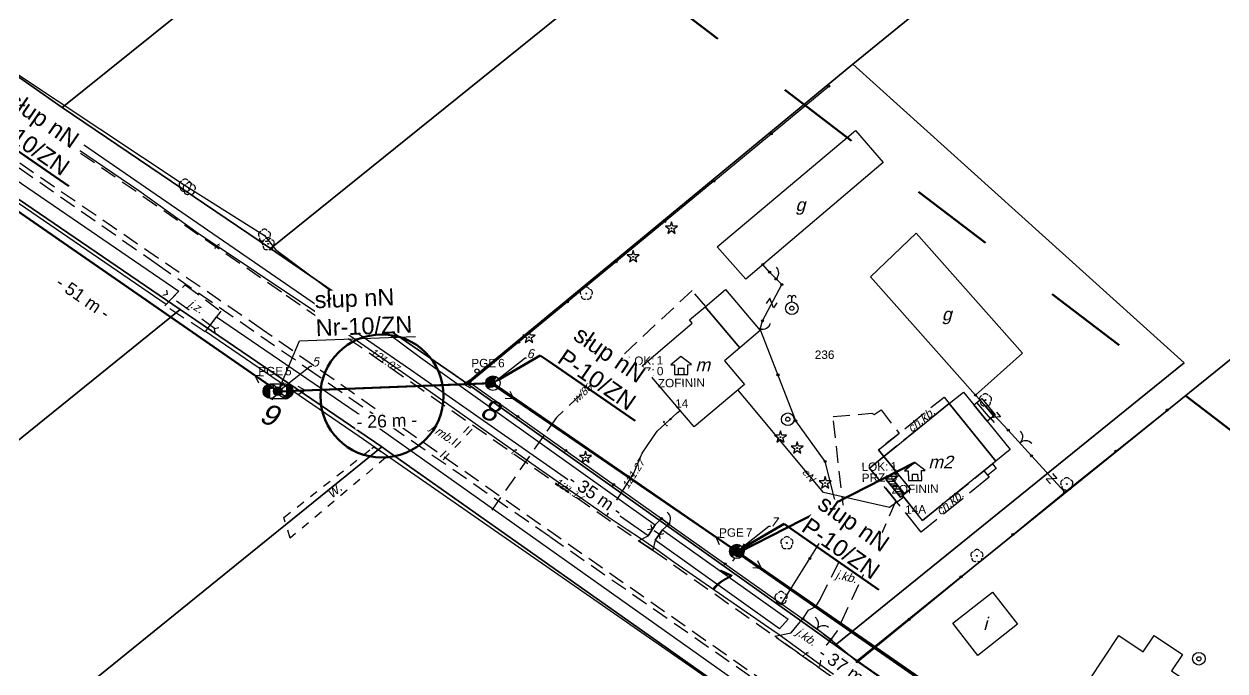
# Model space of a CAD drawing. Header units: metres. Extents: x 7542702 to 7555152, y 5804026 to 5815503.
# Drawn here: x 7544414.1 to 7544556.9, y 5808926.8 to 5809003.7 of the extents above; entities that cross this region are included whole.
import ezdxf
from ezdxf import colors
from ezdxf.entities.mleader import LeaderData, LeaderLine
from ezdxf.enums import TextEntityAlignment as Align
from ezdxf.math import Vec2, Vec3

# ---------------------------------------------------------------- set-up
doc = ezdxf.new("R2010")
doc.units = ezdxf.units.M
for name, pattern in [('4001', [0]), ('4002', [2, 1, -1]), ('4003', [3, 2, -1]), ('4004', [4, 3, -1])]:
    doc.linetypes.add(name, pattern=pattern)
doc.layers.add('!tele', color=30, linetype='Continuous', lineweight=50, plot=False)
for name, color, linetype, lineweight in [('!trafo', 6, '4002', 50), ('_KABEL_ABONENCKI_NAPOWIETRZNY', 104, 'Continuous', 50), ('_numery slupow etap 4 cz. 2', 7, 'Continuous', 40), ('_PA_OPCJONALNE', 1, 'Continuous', 30), ('_PA_PODSTAWOWE', 3, 'Continuous', 30), ('_PRZEWIESZENIA', 6, 'Continuous', 50), ('_SIEC_NAPOWIETRZNA', 5, 'Continuous', 50), ('_SLUP_DZIERZAWIONY_ENERGETYCZNY', 1, 'Continuous', 30)]:
    doc.layers.add(name, color=color, linetype=linetype, lineweight=lineweight)
for name, color, linetype in [('_MM opisy', 7, 'Continuous'), ('_MM slupy', 5, 'Continuous'), ('Budynki', 7, 'Continuous'), ('Drogi', 135, 'Continuous'), ('Dzialki', 165, 'Continuous'), ('Elementy_budynkow', 7, 'Continuous'), ('Linie_napowietrzne', 184, 'Continuous'), ('makro-numeracja-punktow', 7, 'Continuous'), ('Ogrodzenia', 184, 'Continuous'), ('Projekty', 252, 'Continuous'), ('Roslinnosc', 104, 'Continuous'), ('Uz_Energia', 1, 'Continuous'), ('Uz_Specjalne', 7, 'Continuous'), ('Uz_Telekomunikacja', 252, 'Continuous'), ('Wody', 184, 'Continuous')]:
    doc.layers.add(name, color=color, linetype=linetype)
doc.layers.add('DIM', color=7, linetype='Continuous', plot=False)
doc.styles.add('DYN_DIM', font='arial.ttf')
doc.styles.add('GeodText', font='romans.shx', dxfattribs={"oblique": 14.323945})
doc.styles.get("Standard").update_dxf_attribs({"font": 'arial.ttf'})
doc.dimstyles.new('opis linie', dxfattribs={"dimtxt": 1.5, "dimasz": 0.18, "dimexe": 0.18, "dimexo": 0.0625, "dimgap": 2.5, "dimtad": 4, "dimdec": 0, "dimzin": 0, "dimdsep": 46, "dimtxsty": 'Standard', "dimcen": 0.09, "dimse1": 1, "dimse2": 1, "dimsd1": 1, "dimsd2": 1, "dimclrt": 256, "dimadec": 0, "dimazin": 0, "dimtfac": 1, "dimtdec": 0, "dimtofl": 0, "dimtmove": 0, "dimatfit": 3, "dimfxl": 1, "dimtfill": 1, "dimtolj": 1, "dimtzin": 0, "dimarcsym": 0})
doc.dimstyles.get("Standard").update_dxf_attribs({"dimtxt": 0.18, "dimasz": 0.18, "dimexe": 0.18, "dimexo": 0.0625, "dimgap": 0.09, "dimtad": 0, "dimtih": 1, "dimtoh": 1, "dimdec": 4, "dimzin": 0, "dimdsep": 46, "dimtxsty": 'Standard', "dimcen": 0.09, "dimadec": 0, "dimazin": 0, "dimtfac": 1, "dimtdec": 4, "dimtofl": 0, "dimtmove": 0, "dimatfit": 3, "dimfxl": 1, "dimtolj": 1, "dimtzin": 0, "dimarcsym": 0})

# ---------------------------------------------------------------- blocks, each defined once
blk = doc.blocks.new('1422')
at = {"layer": 'Roslinnosc', "color": 104, "linetype": 'Continuous'}
blk.add_circle((0, 0), 0.1, dxfattribs=at)
for centre, start, end in [((-0.71, 0.23), 102.5, 221.75), ((0, 0.75), 30.19, 149.77), ((0.71, 0.23), 318.3, 77.49), ((-0.44, -0.61), 174.33, 293.45), ((0.44, -0.61), 246.24, 5.74)]:
    blk.add_arc(centre, 0.75, start, end, dxfattribs=at)
blk = doc.blocks.new('1651')
at = {"layer": 'Wody', "color": 184, "linetype": 'Continuous'}
for radius in [1.5, 0.5]:
    blk.add_circle((0, 0), radius, dxfattribs=at)
blk = doc.blocks.new('1281')
at = {"layer": 'Ogrodzenia', "color": 184, "linetype": 'Continuous'}
for radius in [0.24, 0.16, 0.08]:
    blk.add_circle((0, 0), radius, dxfattribs=at)
blk = doc.blocks.new('2283')
at = {"layer": 'Ogrodzenia', "color": 184, "linetype": 'Continuous'}
blk.add_line((0, 0), (0, 1), dxfattribs=at)
blk = doc.blocks.new('1283')
at = {"layer": 'Ogrodzenia', "color": 184, "linetype": 'Continuous'}
for centre, start, end in [((0, 2), 270, 0), ((0, -2), 0, 90)]:
    blk.add_arc(centre, 2, start, end, dxfattribs=at)
blk = doc.blocks.new('2284')
at = {"layer": 'Ogrodzenia', "color": 184, "linetype": 'Continuous'}
blk.add_line((0, 0), (0, 1), dxfattribs=at)
blk = doc.blocks.new('1284')
at = {"layer": 'Ogrodzenia', "color": 184, "linetype": 'Continuous'}
blk.add_arc((0, 2), 2, 270, 0, dxfattribs=at)
blk = doc.blocks.new('1412')
at = {"layer": 'Roslinnosc', "color": 104, "linetype": 'Continuous'}
for p, q in [((-0.33, 0.47), (-1.43, 0.47)), ((-1.43, 0.47), (-0.55, -0.17)), ((0, 1.5), (-0.33, 0.47)), ((0.33, 0.47), (0, 1.5)), ((1.43, 0.47), (0.33, 0.47)), ((0.55, -0.17), (1.43, 0.47)), ((-0.55, -0.17), (-0.88, -1.21)), ((-0.88, -1.21), (0, -0.57)), ((0, -0.57), (0.88, -1.21)), ((0.88, -1.21), (0.55, -0.17))]:
    blk.add_line(p, q, dxfattribs=at)
blk.add_circle((0, 0), 0.1, dxfattribs=at)
blk = doc.blocks.new('1652')
at = {"layer": 'Wody', "color": 184, "linetype": 'Continuous'}
blk.add_line((0, 1.5), (0, 2.5), dxfattribs=at)
for radius in [1.5, 0.5]:
    blk.add_circle((0, 0), radius, dxfattribs=at)
for centre in [(-0.5, 2.5), (0.5, 2.5)]:
    blk.add_arc(centre, 0.5, 0, 180, dxfattribs=at)
blk = doc.blocks.new('1291')
at = {"layer": 'Ogrodzenia', "color": 7, "linetype": 'Continuous'}
for p, q in [((-0.75, 1), (0.75, 1)), ((0.75, 1), (-0.75, -1)), ((-0.75, -1), (0.75, -1))]:
    blk.add_line(p, q, dxfattribs=at)
blk = doc.blocks.new('2554')
at = {"layer": 'Drogi', "color": 8, "linetype": '4002'}
blk.add_line((0, 0), (0, 1), dxfattribs=at)
blk = doc.blocks.new('1554')
at = {"layer": 'Drogi', "color": 8, "linetype": 'Continuous'}
for p, q in [((-0.75, -0.75), (0, 0)), ((0, 0), (0.75, -0.75))]:
    blk.add_line(p, q, dxfattribs=at)
blk = doc.blocks.new('1363')
at = {"layer": 'Linie_napowietrzne', "color": 184, "linetype": 'Continuous'}
for p, q in [((-1.5, 0), (-2.5, 0)), ((0, 1.5), (0, 2.5)), ((1.5, 0), (2.5, 0)), ((0, -1.5), (0, -2.5))]:
    blk.add_line(p, q, dxfattribs=at)
blk.add_circle((0, 0), 0.5, dxfattribs=at)
blk = doc.blocks.new('2361')
at = {"layer": 'Linie_napowietrzne', "color": 184, "linetype": 'Continuous'}
for p, q in [((0, 0.66), (0, 1)), ((0, 0.33), (0, 0.6)), ((0, 0), (0, 0.3))]:
    blk.add_line(p, q, dxfattribs=at)
blk = doc.blocks.new('1361')
at = {"layer": 'Linie_napowietrzne', "color": 184, "linetype": 'Continuous'}
blk.add_circle((0, 0), 0.5, dxfattribs=at)
blk = doc.blocks.new('1366')
at = {"layer": 'Linie_napowietrzne', "color": 184, "linetype": 'Continuous'}
for p, q in [((0, 1), (0, 11)), ((-1, 4.8), (0, 6.5)), ((1, 4.8), (0, 6.5))]:
    blk.add_line(p, q, dxfattribs=at)
blk = doc.blocks.new('1756')
at = {"layer": 'Uz_Telekomunikacja', "color": 220, "linetype": 'Continuous'}
for radius in [0.16, 0.08]:
    blk.add_circle((0, 0), radius, dxfattribs=at)
blk = doc.blocks.new('ADRES')
for points in [[(0.79, -2.15), (0.79, -2.15), (0.79, -0.99), (1.24, -0.99), (0, 0), (-1.24, -0.99), (-0.79, -0.99), (-0.79, -2.15), (0.79, -2.15), (0.79, -2.15)], [(-0.31, -2.15), (-0.31, -1.4), (0.31, -1.4), (0.31, -2.15)]]:
    blk.add_lwpolyline(points)
at = {"color": 212, "insert": (-3.15, -0.43), "char_height": 1, "width": 1e-16, "attachment_point": 6}
blk.add_mtext('LOK:  ', dxfattribs=at)
at = {"color": 4, "insert": (-3.15, -1.72), "char_height": 1, "width": 1e-16, "attachment_point": 6}
blk.add_mtext('PRZ: ', dxfattribs=at)
at = {"color": 7}
for tag, flags, p in [('ID_OBSZARU', 13, (29.07, 23.06)), ('WOJEWODZTWO', 13, (23.29, 19.95)), ('POWIAT', 13, (29.07, 18.51)), ('GMINA', 13, (29.07, 16.8)), ('TERC', 13, (29.07, 15.22)), ('SIMC', 13, (29.07, 13.42)), ('ULIC', 13, (29.07, 11.76)), ('SZEROKOSC_GEOGRAFICZNA', 13, (18.71, 10.18)), ('DLUGOSC_GEOGRAFICZNA', 13, (29.07, 8.25)), ('KATEGORIA_STAWKI_JEDNOSTKOWEJ_100', 13, (29.07, 4.77)), ('KWOTA_STAWKI_JEDNOSTKOWEJ_100', 13, (29.07, 2.89)), ('DOFINANSOWANIE_95', 13, (29.07, 0.87)), ('MIEJSCOWOSC', 12, (0, -3.65)), ('ULICA', 12, (0, -4.88)), ('NR_PORZADKOWY', 12, (0, -6.09))]:
    blk.add_attdef(tag, text='', height=1, dxfattribs=dict(at, flags=flags)).set_placement(p, align=Align.CENTER)
at = {"color": 1}
for tag, flags, p in [('ID_PA', 5, (29.07, 21.57)), ('RODZAJ_OBIEKTU', 5, (29.07, 6.63)), ('ZAPAS', 13, (29.07, -2.62))]:
    blk.add_attdef(tag, text='', height=1, dxfattribs=dict(at, flags=flags)).set_placement(p, align=Align.CENTER)
at = {"color": 212, "flags": 12}
blk.add_attdef('LICZBA_LOKALI', text='', height=1, dxfattribs=at).set_placement((-2.88, -0.43), align=Align.MIDDLE_LEFT)
at = {"color": 150, "flags": 12}
for tag, p in [('MUFA', (1.78, -0.93)), ('NUMER_WLOKNA', (1.86, -2.2))]:
    blk.add_attdef(tag, p, '', height=1, dxfattribs=at)
at = {"color": 7, "style": 'DYN_DIM', "flags": 13}
blk.add_attdef('ODC_FUNKCJONALNY', text='', height=1, dxfattribs=at).set_placement((29.07, -1.01), align=Align.CENTER)
at = {"color": 4, "flags": 12}
blk.add_attdef('LICZBA_SED_W_DANYM_PA', text='', height=1, dxfattribs=at).set_placement((-2.88, -1.72), align=Align.MIDDLE_LEFT)
blk = doc.blocks.new('SLUP_DZIERZAWIONY')
h = blk.add_hatch(color=256)
h.dxf.hatch_style = 1
h.paths.add_polyline_path([(0.53, 0, 1), (-0.53, 0, 1)])
at = {"lineweight": 30}
blk.add_circle((0, 0), 0.527, dxfattribs=at)
at = {"color": 7, "style": 'DYN_DIM', "flags": 13}
blk.add_attdef('ODC_FUNKCJONALNY', text='', height=1, dxfattribs=at).set_placement((0.36, 3.33), align=Align.CENTER)
at = {"color": 7, "flags": 12}
blk.add_attdef('WLASCICIEL', text='', height=1, dxfattribs=at).set_placement((0.63, 1.89), align=Align.RIGHT)
blk.add_attdef('SLUP_NUMER', (0.87, 1.89), '', height=1, dxfattribs=at)
blk.add_attdef('TYP', text='', height=1, dxfattribs=at).set_placement((0, -2.82), align=Align.CENTER)
blk = doc.blocks.new('ZN')
at = {"layer": '_MM slupy', "transparency": 33554687}
h = blk.add_hatch(color=256, dxfattribs=at)
h.dxf.hatch_style = 1
h.paths.add_polyline_path([(0, -0.86), (0, 0.86, 1)])
at = {"layer": '_MM slupy'}
blk.add_circle((0, 0), 0.857, dxfattribs=at)
blk = doc.blocks.new('R')
at = {"layer": '_MM slupy', "transparency": 33554687}
h = blk.add_hatch(color=256, dxfattribs=at)
h.dxf.hatch_style = 1
h.paths.add_polyline_path([(-0.93, -0.86), (-0.93, 0.86, 1)])
h = blk.add_hatch(color=256, dxfattribs=at)
h.dxf.hatch_style = 1
h.paths.add_polyline_path([(0.93, 0.86), (0.93, -0.86, 1)])
at = {"layer": '_MM slupy'}
for points in [[(-0.93, 0.86), (0.93, 0.86)], [(-0.93, -0.86), (0.93, -0.86)]]:
    blk.add_lwpolyline(points, dxfattribs=at)
for centre in [(-0.93, 0), (0.93, 0)]:
    blk.add_circle(centre, 0.857, dxfattribs=at)
blk = doc.blocks.new('*D273')
at = {"layer": 'Defpoints', "color": 0}
for p in [(7544402.52, 5808988.92), (7544443.89, 5808959.39), (7544444.31, 5808960.01)]:
    blk.add_point(p, dxfattribs=at)
at = {"layer": 'DIM', "insert": (7544421.13, 5808971.16), "char_height": 1.5, "attachment_point": 5, "rotation": 325.3252, "bg_fill": 3, "box_fill_scale": 1.1, "bg_fill_color": 9, "bg_fill_true_color": 13158600, "bg_fill_transparency": 0}
blk.add_mtext('\\A1;- 51 m -', dxfattribs=at)
blk = doc.blocks.new('*D274')
at = {"layer": 'Defpoints', "color": 0}
for p in [(7544469.84, 5808960.99), (7544444.31, 5808960.01), (7544469.87, 5808960.24)]:
    blk.add_point(p, dxfattribs=at)
at = {"layer": 'DIM', "insert": (7544457.23, 5808956.49), "char_height": 1.5, "attachment_point": 5, "rotation": 2.2004, "bg_fill": 3, "box_fill_scale": 1.1, "bg_fill_color": 9, "bg_fill_true_color": 13158600, "bg_fill_transparency": 0}
blk.add_mtext('\\A1;- 26 m -', dxfattribs=at)
blk = doc.blocks.new('*D275')
at = {"layer": 'Defpoints', "color": 0}
for p in [(7544469.84, 5808960.99), (7544498.41, 5808940.36), (7544498.83, 5808940.98)]:
    blk.add_point(p, dxfattribs=at)
at = {"layer": 'DIM', "insert": (7544482.06, 5808947.68), "char_height": 1.5, "attachment_point": 5, "rotation": 325.3924, "bg_fill": 3, "box_fill_scale": 1.1, "bg_fill_color": 9, "bg_fill_true_color": 13158600, "bg_fill_transparency": 0}
blk.add_mtext('\\A1;- 35 m -', dxfattribs=at)
blk = doc.blocks.new('*D276')
at = {"layer": 'Defpoints', "color": 0}
for p in [(7544498.83, 5808940.98), (7544528.84, 5808919.2), (7544529.27, 5808919.81)]:
    blk.add_point(p, dxfattribs=at)
at = {"layer": 'DIM', "insert": (7544511.76, 5808927.1), "char_height": 1.5, "attachment_point": 5, "rotation": 325.1771, "bg_fill": 3, "box_fill_scale": 1.1, "bg_fill_color": 9, "bg_fill_true_color": 13158600, "bg_fill_transparency": 0}
blk.add_mtext('\\A1;- 37 m -', dxfattribs=at)
blk = doc.blocks.new('q')
at = {"layer": '_MM slupy'}
blk.add_blockref('ZN', (0, 0), dxfattribs=at)
at = {"layer": '_MM opisy'}
ml = blk.add_multileader_mtext('Standard', dxfattribs=at)
ml.set_content('\\pxql;słup nN\\PP-10/ZN', color=256)
ml.set_leader_properties()
ml.build(insert=Vec2(0, 0))
ml.multileader.update_dxf_attribs({"has_text_frame": 1, "text_left_attachment_type": 5, "text_right_attachment_type": 5, "dogleg_length": 1, "arrow_head_size": 1})
ctx = ml.context
ctx.base_point, ctx.char_height, ctx.arrow_head_size, ctx.landing_gap_size, ctx.plane_origin = Vec3(3.75, 5.9), 2, 1, 1, Vec3(1.72, -1.42)
ctx.left_attachment, ctx.right_attachment = 5, 5
notes = []
notes.append((ctx, [(0, (1, 1, 0), (2.75, 5.9), (1, 0), 1, [(0, [(0, 0), (2.75, 5.9)], 0, [])])]))
ctx.mtext.insert, ctx.mtext.flow_direction = Vec3(4.75, 11.7), 5
ctx.mtext.has_bg_fill, ctx.mtext.bg_color, ctx.mtext.bg_scale_factor, ctx.mtext.bg_transparency, ctx.mtext.use_window_bg_color = 1, -1023410175, 1, 0, 1
for ctx, leaders in notes:
    for number, flags, end, landing, length, lines in leaders:
        leader = LeaderData()
        leader.index, (leader.has_last_leader_line, leader.has_dogleg_vector, leader.attachment_direction) = number, flags
        leader.last_leader_point, leader.dogleg_vector, leader.dogleg_length = Vec3(end), Vec3(landing), length
        for number, points, colour, breaks in lines:
            line = LeaderLine()
            line.index, line.vertices, line.color, line.breaks = number, Vec3.list(points), colors.encode_raw_color(colour), breaks
            leader.lines.append(line)
        ctx.leaders.append(leader)

msp = doc.modelspace()

# ---------------------------------------------------------------- linework, layer by layer
at = {"layer": '!tele'}
msp.add_lwpolyline([(7544290.26, 5809066.23), (7544324.19, 5809046.9), (7544360.07, 5809018.25), (7544402.52, 5808988.92), (7544444.31, 5808960.01), (7544469.84, 5808960.99), (7544498.83, 5808940.98), (7544529.27, 5808919.81), (7544562.17, 5808897.23), (7544593.79, 5808875.27), (7544626.92, 5808852.18), (7544664.36, 5808826.58), (7544700.65, 5808801.96), (7544742.64, 5808774.19), (7544778.25, 5808750.65), (7544807.78, 5808723.68), (7544835.19, 5808698.42), (7544866.19, 5808670.23), (7544897.42, 5808639.87), (7544931.15, 5808608.46), (7544963.76, 5808579.39), (7544988.36, 5808557.86)], dxfattribs=at)
at = {"layer": '!trafo', "ltscale": 10}
msp.add_lwpolyline([(7544322.76, 5809134.51), (7544224.4, 5809031.13), (7545058.88, 5808420.59), (7545132.63, 5808516.69)], close=True, dxfattribs=at)
at = {"layer": '_KABEL_ABONENCKI_NAPOWIETRZNY'}
msp.add_lwpolyline([(7544519.98, 5808951.56), (7544499.04, 5808940.84), (7544499.31, 5808940.55), (7544529.05, 5808919.84), (7544529.48, 5808919.79)], dxfattribs=at)
at = {"layer": '_SIEC_NAPOWIETRZNA', "elevation": 122.55}
msp.add_lwpolyline([(7544701.06, 5808801.68), (7544664.38, 5808826.54), (7544626.92, 5808852.18), (7544593.79, 5808875.27), (7544561.96, 5808897.37), (7544529.48, 5808919.79), (7544499.04, 5808940.84), (7544469.59, 5808960.98), (7544444.31, 5808960.01), (7544402.52, 5808988.92)], dxfattribs=at)
at = {"layer": 'Budynki', "color": 7, "linetype": '4001'}
for points in [[(7544512.94, 5808991.04, 0), (7544516.21, 5808987.2, 0), (7544499.89, 5808973.36, 0), (7544496.5, 5808977.2, 0), (7544512.94, 5808991.04, 0)], [(7544532.79, 5808964.55, 0), (7544527.19, 5808959.57, 0), (7544514.72, 5808973.62, 0), (7544520.13, 5808978.81, 0), (7544532.79, 5808964.55, 0)], [(7544487.58, 5808963.06, 0), (7544493.52, 5808968.11, 0), (7544493.19, 5808968.5, 0), (7544495.05, 5808970.06, 0), (7544499.18, 5808965.18, 0), (7544497.35, 5808963.64, 0), (7544499.75, 5808960.84, 0), (7544493.77, 5808955.79, 0), (7544487.58, 5808963.06, 0)], [(7544524.08, 5808958.55, 0), (7544529.61, 5808951.7, 0), (7544520.91, 5808944.67, 0), (7544518.52, 5808947.63, 0), (7544519.46, 5808948.38, 0), (7544516.31, 5808952.27, 0), (7544524.08, 5808958.55, 0)], [(7544532.21, 5808932.34, 0), (7544527.47, 5808928.62, 0), (7544524.49, 5808932.44, 0), (7544529.24, 5808936.14, 0), (7544532.21, 5808932.34, 0)], [(7544538.87, 5808922.92, 0), (7544544.23, 5808930.97, 0), (7544547.14, 5808929.04, 0), (7544548.43, 5808930.98, 0), (7544551.81, 5808928.73, 0), (7544550.5, 5808926.78, 0), (7544553.63, 5808924.7, 0), (7544548.22, 5808916.75, 0), (7544538.87, 5808922.92, 0)]]:
    msp.add_polyline3d(points, dxfattribs=at)
at = {"layer": 'Drogi', "color": 8, "linetype": '4003'}
for p, q in [((7544408.49, 5808996.86), (7544445.27, 5808971.46, 122.11)), ((7544442.46, 5808967.34, 122.1), (7544405.55, 5808992.64)), ((7544430.86, 5808970.19, 121.77), (7544433.27, 5808972.69, 122.17)), ((7544433.27, 5808972.69, 122.17), (7544437.49, 5808969.53, 122.07)), ((7544445.27, 5808971.46, 122.11), (7544487.16, 5808942.25, 122.3)), ((7544435.63, 5808967.09, 121.87), (7544430.86, 5808970.19, 121.77)), ((7544437.49, 5808969.53, 122.07), (7544435.63, 5808967.09, 121.87)), ((7544519.71, 5808913.13, 122.34), (7544442.46, 5808967.34, 122.1)), ((7544515.14, 5808957.26, 122.18), (7544515.97, 5808957.81, 122.22)), ((7544515.97, 5808957.81, 122.22), (7544518.11, 5808955.01, 122.24)), ((7544510.27, 5808957.02, 122.17), (7544514.86, 5808957.41, 122.19)), ((7544511.91, 5808942.58, 122.19), (7544510.27, 5808957.02, 122.17)), ((7544514.86, 5808957.41, 122.19), (7544515.14, 5808957.26, 122.18)), ((7544518.11, 5808955.01, 122.24), (7544515.68, 5808953.05, 122.26)), ((7544516.31, 5808952.27), (7544514.6, 5808950.89, 122.25)), ((7544515.68, 5808953.05, 122.26), (7544516.31, 5808952.27)), ((7544514.6, 5808950.89, 122.25), (7544517.74, 5808947, 122.3)), ((7544517.74, 5808947, 122.3), (7544514.57, 5808939.75, 122.21)), ((7544487.16, 5808942.25, 122.3), (7544488.86, 5808941.12, 122.28)), ((7544511.86, 5808941.52, 122.19), (7544511.91, 5808942.58, 122.19)), ((7544488.86, 5808941.12, 122.28), (7544522.19, 5808917.57, 122.35)), ((7544508.73, 5808935.25, 122.24), (7544511.86, 5808941.52, 122.19)), ((7544514.57, 5808939.75, 122.21), (7544510.74, 5808931.53, 122.22)), ((7544508.22, 5808934.42, 122.22), (7544508.73, 5808935.25, 122.24)), ((7544506.68, 5808932.98, 122.26), (7544507.35, 5808934, 122.25)), ((7544507.35, 5808934, 122.25), (7544508.22, 5808934.42, 122.22)), ((7544505.28, 5808931.31, 122.23), (7544506.68, 5808932.98)), ((7544506.68, 5808932.98), (7544510.01, 5808930.51)), ((7544510.01, 5808930.51, 122.18), (7544506.68, 5808932.98, 122.26)), ((7544503.35, 5808930.89, 122.32), (7544505.28, 5808931.31, 122.23)), ((7544508.61, 5808927.15, 122.41), (7544503.35, 5808930.89, 122.32)), ((7544510.01, 5808930.51), (7544509.03, 5808929.28, 122.22)), ((7544510.74, 5808931.53, 122.22), (7544510.01, 5808930.51, 122.18)), ((7544509.03, 5808929.28, 122.22), (7544508.61, 5808927.15, 122.41))]:
    msp.add_line(p, q, dxfattribs=at)
at = {"layer": 'Drogi', "color": 8, "linetype": '4004'}
for p, q in [((7544515.68, 5808953.05, 122.26), (7544523.46, 5808959.33, 122.32)), ((7544523.46, 5808959.33, 122.32), (7544524.08, 5808958.55)), ((7544524.08, 5808958.55), (7544516.31, 5808952.27)), ((7544514.6, 5808950.89, 122.25), (7544516.31, 5808952.27)), ((7544516.31, 5808952.27), (7544515.68, 5808953.05, 122.26)), ((7544516.31, 5808952.27), (7544517.73, 5808950.52)), ((7544520.76, 5808943.27, 122.34), (7544514.6, 5808950.89, 122.25)), ((7544517.73, 5808950.52), (7544516.56, 5808949.58)), ((7544520.91, 5808944.67), (7544528.21, 5808950.57)), ((7544528.21, 5808950.57), (7544528.84, 5808949.8)), ((7544516.56, 5808949.58), (7544518.29, 5808947.44)), ((7544528.84, 5808949.8), (7544520.76, 5808943.27, 122.34)), ((7544518.29, 5808947.44), (7544518.52, 5808947.63)), ((7544518.52, 5808947.63), (7544520.91, 5808944.67)), ((7544489.13, 5808944.14, 121.94), (7544489.89, 5808944.88)), ((7544489.89, 5808944.88), (7544490.75, 5808944.23)), ((7544488.3, 5808942.82, 122.04), (7544489.13, 5808944.14, 121.94)), ((7544490, 5808943.55, 121.95), (7544489.12, 5808942.33, 122.08)), ((7544490.75, 5808944.23), (7544490, 5808943.55, 121.95)), ((7544487.16, 5808942.25, 122.3), (7544488.3, 5808942.82, 122.04)), ((7544488.86, 5808941.12, 122.28), (7544487.16, 5808942.25, 122.3)), ((7544489.12, 5808942.33, 122.08), (7544488.86, 5808941.12, 122.28))]:
    msp.add_line(p, q, dxfattribs=at)
at = {"layer": 'Drogi', "color": 8, "linetype": '4001'}
for points in [[(7544488.3, 5808942.82, 122.04), (7544460.03, 5808962.58, 121.95), (7544380.37, 5809017.43, 0), (7544381.45, 5809019.44, 0), (7544391.3, 5809012.88, 0), (7544397.84, 5809008.01, 0), (7544433.26, 5808984.5, 0), (7544442.69, 5808978.54, 0), (7544444.01, 5808976.89, 0), (7544461.22, 5808964.04, 121.79), (7544489.13, 5808944.14, 121.94), (7544488.3, 5808942.82, 122.04)], [(7544431, 5808970.33, 0), (7544392.36, 5808996.77, 0), (7544393.55, 5808998.54, 0), (7544432.52, 5808971.92, 0), (7544431, 5808970.33, 0)], [(7544499.88, 5808922.75, 121.96), (7544453.94, 5808954.64, 121.67), (7544435.67, 5808967.14, 0), (7544436.98, 5808968.87, 0), (7544455.22, 5808956.41, 122.03), (7544500.83, 5808924.1, 122.16), (7544499.88, 5808922.75, 121.96)], [(7544490, 5808943.55, 121.95), (7544504.95, 5808932.94, 122.08), (7544503.9, 5808931.8, 122.16), (7544489.12, 5808942.33, 122.08), (7544490, 5808943.55, 121.95)], [(7544522.78, 5808920.5, 122.82), (7544522.26, 5808919.16, 123.02), (7544509.51, 5808928.05, 122.24), (7544510.18, 5808929.23, 122.08), (7544522.78, 5808920.5, 122.82)]]:
    msp.add_polyline3d(points, dxfattribs=at)
at = {"layer": 'Dzialki'}
for p, q in [((7544418.65, 5808993.77), (7544851.78, 5809342.01)), ((7544851.78, 5809342.01), (7544418.65, 5808993.77)), ((7544521.38, 5809039.79), (7544443.4, 5808977.01)), ((7544443.4, 5808977.01), (7544521.38, 5809039.79)), ((7544512.64, 5808998.91), (7544538.05, 5809019.65)), ((7544538.05, 5809019.65), (7544512.64, 5808998.91)), ((7544397.96, 5809008.19), (7544418.65, 5808993.77)), ((7544418.65, 5808993.77), (7544397.96, 5809008.19)), ((7544466.68, 5808960.99), (7544512.64, 5808998.91)), ((7544512.64, 5808998.91), (7544466.68, 5808960.99)), ((7544551.99, 5808963.41), (7544512.64, 5808998.91)), ((7544512.64, 5808998.91), (7544551.99, 5808963.41)), ((7544443.4, 5808977.01), (7544418.65, 5808993.77)), ((7544418.65, 5808993.77), (7544443.4, 5808977.01)), ((7544408.88, 5808985.96), (7544432.67, 5808969.73)), ((7544432.67, 5808969.73), (7544408.88, 5808985.96)), ((7544580.53, 5808982.4), (7544513.14, 5808927.97)), ((7544513.14, 5808927.97), (7544580.53, 5808982.4)), ((7544465, 5808962.17), (7544443.4, 5808977.01)), ((7544443.4, 5808977.01), (7544465, 5808962.17)), ((7544432.67, 5808969.73), (7544034.6, 5808648.39)), ((7544034.6, 5808648.39), (7544432.67, 5808969.73)), ((7544432.67, 5808969.73), (7544456.63, 5808953.4)), ((7544456.63, 5808953.4), (7544432.67, 5808969.73)), ((7544510.53, 5808929.82), (7544551.99, 5808963.41)), ((7544551.99, 5808963.41), (7544510.53, 5808929.82)), ((7544466.68, 5808960.99), (7544465, 5808962.17)), ((7544465, 5808962.17), (7544466.68, 5808960.99)), ((7544510.53, 5808929.82), (7544466.68, 5808960.99)), ((7544466.68, 5808960.99), (7544510.53, 5808929.82)), ((7544415.78, 5808920.36), (7544456.63, 5808953.4)), ((7544456.63, 5808953.4), (7544415.78, 5808920.36)), ((7544456.63, 5808953.4), (7544457.51, 5808952.8)), ((7544457.51, 5808952.8), (7544456.63, 5808953.4)), ((7544457.51, 5808952.8), (7544498.52, 5808923.87)), ((7544498.52, 5808923.87), (7544457.51, 5808952.8)), ((7544513.14, 5808927.97), (7544510.53, 5808929.82)), ((7544510.53, 5808929.82), (7544513.14, 5808927.97)), ((7544558.53, 5808896.39), (7544513.14, 5808927.97)), ((7544513.14, 5808927.97), (7544558.53, 5808896.39))]:
    msp.add_line(p, q, dxfattribs=at)
at = {"layer": 'Elementy_budynkow', "color": 7, "linetype": '4001'}
for p, q in [((7544524.08, 5808958.55), (7544525.79, 5808959.93)), ((7544524.08, 5808958.55), (7544525.79, 5808959.93)), ((7544525.79, 5808959.93), (7544527.02, 5808958.41)), ((7544525.79, 5808959.93), (7544527.02, 5808958.41)), ((7544529.36, 5808957.1), (7544527.76, 5808959.01)), ((7544529.61, 5808951.7), (7544524.08, 5808958.55)), ((7544529.61, 5808951.7), (7544524.08, 5808958.55)), ((7544527.02, 5808958.41), (7544528.58, 5808956.48)), ((7544527.02, 5808958.41), (7544528.58, 5808956.48)), ((7544528.97, 5808956.79), (7544527.37, 5808958.7)), ((7544528.58, 5808956.48), (7544531.32, 5808953.09)), ((7544528.58, 5808956.48), (7544531.32, 5808953.09)), ((7544531.32, 5808953.09), (7544529.61, 5808951.7)), ((7544531.32, 5808953.09), (7544529.61, 5808951.7)), ((7544516.61, 5808949.62), (7544517.56, 5808949.62)), ((7544516.77, 5808949.32), (7544517.54, 5808949.32)), ((7544516.98, 5808949.92), (7544517.93, 5808949.92)), ((7544517.01, 5808949.02), (7544517.78, 5808949.02)), ((7544517.36, 5808950.22), (7544517.97, 5808950.22)), ((7544517.25, 5808948.72), (7544518.03, 5808948.72)), ((7544517.5, 5808948.42), (7544518.27, 5808948.42)), ((7544517.74, 5808948.12), (7544518.52, 5808948.12)), ((7544517.98, 5808947.82), (7544518.76, 5808947.82)), ((7544518.22, 5808947.52), (7544518.39, 5808947.52))]:
    msp.add_line(p, q, dxfattribs=at)
for points in [[(7544499.18, 5808965.18, 0), (7544495.05, 5808970.06, 0), (7544497.49, 5808972.12, 0), (7544501.62, 5808967.24, 0), (7544499.18, 5808965.18, 0)], [(7544527.02, 5808958.41, 0), (7544527.95, 5808959.17, 0), (7544529.52, 5808957.23, 0), (7544528.58, 5808956.48, 0), (7544527.02, 5808958.41, 0)], [(7544517.73, 5808950.52, 0), (7544518.1, 5808950.06, 0), (7544517.4, 5808949.49, 0), (7544518.76, 5808947.82, 0), (7544518.52, 5808947.63, 0), (7544518.29, 5808947.44, 0), (7544516.56, 5808949.58, 0), (7544517.73, 5808950.52, 0)], [(7544529.22, 5808951.39, 0), (7544529.66, 5808950.85, 0), (7544528.65, 5808950.03, 0), (7544528.21, 5808950.57, 0), (7544529.22, 5808951.39, 0)], [(7544518.1, 5808950.06, 0), (7544519.46, 5808948.38, 0), (7544518.76, 5808947.82, 0), (7544517.4, 5808949.49, 0), (7544518.1, 5808950.06, 0)]]:
    msp.add_polyline3d(points, dxfattribs=at)
at = {"layer": 'Ogrodzenia', "color": 184, "linetype": '4001'}
for p, q in [((7544496.08, 5808985), (7544509.78, 5808996.28, 122.29)), ((7544496.08, 5808985), (7544467.1, 5808961.06)), ((7544502.73, 5808974.19, 122.18), (7544501.92, 5808975.09, 122.25)), ((7544504.17, 5808972.7, 122.07), (7544503.49, 5808973.37, 122.18)), ((7544501.87, 5808968.4, 122.21), (7544504.17, 5808972.7, 122.07)), ((7544505.84, 5808956.51, 122.32), (7544501.61, 5808967.42, 122.24)), ((7544467.1, 5808961.06), (7544489.89, 5808944.88)), ((7544527.19, 5808959.57), (7544531.1, 5808955.4, 122.34)), ((7544537.8, 5808948.02, 122.53), (7544549.97, 5808957.79, 122.29)), ((7544509.34, 5808951.67, 122.21), (7544505.84, 5808956.51, 122.32)), ((7544533.87, 5808952.35, 122.35), (7544537.8, 5808948.02, 122.53)), ((7544510.86, 5808945.53, 122.17), (7544509.34, 5808951.67, 122.21)), ((7544513.16, 5808927.87), (7544537.8, 5808948.02, 122.53)), ((7544504.15, 5808934.77, 122.17), (7544510.86, 5808945.53, 122.17)), ((7544490.75, 5808944.23), (7544504.15, 5808934.77, 122.17)), ((7544504.15, 5808934.77, 122.17), (7544506.68, 5808932.98)), ((7544510.01, 5808930.51), (7544513.16, 5808927.87)), ((7544525.76, 5808919.07), (7544513.16, 5808927.87))]:
    msp.add_line(p, q, dxfattribs=at)
at = {"layer": 'Projekty', "linetype": '4003'}
for p, q in [((7544381.54, 5809008.89), (7544429.92, 5808975.14)), ((7544429.92, 5808975.14), (7544447.8, 5808962.74)), ((7544493.52, 5808972), (7544477.38, 5808956.92)), ((7544495.14, 5808970.08), (7544493.52, 5808972)), ((7544447.8, 5808962.74), (7544476.6, 5808942.77)), ((7544477.38, 5808956.92), (7544475.9, 5808954.78)), ((7544475.9, 5808954.78), (7544469.7, 5808945.88)), ((7544476.6, 5808942.77), (7544512.46, 5808917.76))]:
    msp.add_line(p, q, dxfattribs=at)
at = {"layer": 'Uz_Energia', "color": 1, "linetype": '4001'}
for p, q in [((7544499.77, 5808959.21, 122.2), (7544498.97, 5808960.18)), ((7544509.12, 5808947.99, 122.2), (7544499.77, 5808959.21, 122.2)), ((7544516.97, 5808946.21, 122.3), (7544509.12, 5808947.99, 122.2)), ((7544518.19, 5808947.07, 122.3), (7544516.97, 5808946.21, 122.3)), ((7544518.69, 5808947.42), (7544518.19, 5808947.07, 122.3))]:
    msp.add_line(p, q, dxfattribs=at)
at = {"layer": 'Uz_Specjalne', "color": 7, "linetype": '4002'}
for p, q in [((7544463.58, 5808952.23, 120.57), (7544467.59, 5808956.44, 120.57)), ((7544463.94, 5808951.89, 120.57), (7544467.95, 5808956.1, 120.57))]:
    msp.add_line(p, q, dxfattribs=at)
at = {"layer": 'Uz_Telekomunikacja', "linetype": '4001'}
for p, q in [((7544412.43, 5808994.31, 121.12), (7544427.75, 5808983.88, 120.98)), ((7544427.75, 5808983.88, 120.98), (7544434.82, 5808978.82, 121.11)), ((7544434.82, 5808978.82, 121.11), (7544448.79, 5808969.46, 121.14)), ((7544448.79, 5808969.46, 121.14), (7544461.69, 5808960.47, 121.09)), ((7544461.69, 5808960.47, 121.09), (7544474.48, 5808951.45, 121.17)), ((7544491.74, 5808957.44, 121.47), (7544492.1, 5808957.75, 121.97)), ((7544489.35, 5808955.28, 121.37), (7544491.74, 5808957.44, 121.47)), ((7544487.56, 5808952.68, 121.37), (7544489.35, 5808955.28, 121.37)), ((7544486.59, 5808950.28, 121.27), (7544487.56, 5808952.68, 121.37)), ((7544474.48, 5808951.45, 121.17), (7544483.55, 5808945.08, 121.2)), ((7544483.37, 5808945.2, 121.17), (7544486.59, 5808950.28, 121.27)), ((7544483.55, 5808945.08, 121.2), (7544485.8, 5808943.6, 121.25)), ((7544485.8, 5808943.6, 121.25), (7544487.28, 5808942.65, 121.2)), ((7544487.28, 5808942.65, 121.2), (7544489.31, 5808941.23, 121.21)), ((7544489.31, 5808941.23, 121.21), (7544491.34, 5808939.73, 121.31)), ((7544491.34, 5808939.73, 121.31), (7544502.12, 5808932.28, 121.26)), ((7544502.12, 5808932.28, 121.26), (7544503.86, 5808931.12, 121.28)), ((7544503.86, 5808931.12, 121.28), (7544510.32, 5808926.39, 121.39))]:
    msp.add_line(p, q, dxfattribs=at)
at = {"layer": 'Wody', "color": 184, "linetype": '4002'}
msp.add_polyline3d([(7544444.99, 5808945.03, 0), (7544455.45, 5808953.23, 0), (7544455.7, 5808953.42, 0), (7544457.3, 5808952.3, 0), (7544457.09, 5808952.12, 0), (7544445.73, 5808942.54, 0), (7544444.99, 5808945.03, 0)], dxfattribs=at)

# ---------------------------------------------------------------- block references
at = {"layer": '_PA_OPCJONALNE'}
ref = msp.add_blockref('ADRES', (7544492.19, 5808964.16), dxfattribs=dict(at, rotation=1))
ref.add_attrib('MIEJSCOWOSC', 'ZOFININ', dxfattribs={"layer": '0', "color": 7, "height": 1, "rotation": 1, "flags": 12}).set_placement((7544492.25, 5808960.52), align=Align.CENTER)
ref.add_attrib('NR_PORZADKOWY', '14', dxfattribs={"layer": '0', "color": 7, "height": 1, "rotation": 1, "flags": 12}).set_placement((7544492.29, 5808958.07), align=Align.CENTER)
ref.add_attrib('LICZBA_LOKALI', '1', (7544489.32, 5808963.2), dxfattribs={"layer": '0', "color": 212, "height": 1, "rotation": 1, "flags": 12})
ref.add_attrib('LICZBA_SED_W_DANYM_PA', '0', (7544489.34, 5808961.91), dxfattribs={"layer": '0', "color": 4, "height": 1, "rotation": 1, "flags": 12})
at = {"layer": '_PA_PODSTAWOWE'}
ref = msp.add_blockref('ADRES', (7544519.98, 5808951.56), dxfattribs=dict(at, rotation=1))
ref.add_attrib('MIEJSCOWOSC', 'ZOFININ', dxfattribs={"layer": '0', "color": 7, "height": 1, "rotation": 1, "flags": 12}).set_placement((7544520.04, 5808947.91), align=Align.CENTER)
ref.add_attrib('NR_PORZADKOWY', '14A', dxfattribs={"layer": '0', "color": 7, "height": 1, "rotation": 1, "flags": 12}).set_placement((7544520.09, 5808945.47), align=Align.CENTER)
ref.add_attrib('LICZBA_LOKALI', '1', (7544517.11, 5808950.6), dxfattribs={"layer": '0', "color": 212, "height": 1, "rotation": 1, "flags": 12})
ref.add_attrib('LICZBA_SED_W_DANYM_PA', '0', (7544517.14, 5808949.31), dxfattribs={"layer": '0', "color": 4, "height": 1, "rotation": 1, "flags": 12})
at = {"layer": '_SLUP_DZIERZAWIONY_ENERGETYCZNY'}
for p, values in [((7544469.59, 5808960.98), {'WLASCICIEL': 'PGE', 'SLUP_NUMER': '6'}), ((7544444.27, 5808960.03), {'WLASCICIEL': 'PGE', 'SLUP_NUMER': '5'}), ((7544499.04, 5808940.84), {'WLASCICIEL': 'PGE', 'SLUP_NUMER': '7'})]:
    msp.add_blockref('SLUP_DZIERZAWIONY', p, dxfattribs=at).add_auto_attribs(values)
at = {"layer": 'Drogi', "color": 8}
for p, xscale, yscale, zscale, rotation in [((7544431.13, 5808971.51), 0.4999999999999998, 0.4999999999999998, 0.4999999999999998, 234.4912640000001), ((7544436.75, 5808967.5), 0.5, 0.5, 0.5, 54.49126400000001), ((7544488.72, 5808943.64), 0.5, 0.5, 0.5, 235.304846), ((7544489.63, 5808943.01), 0.5, 0.5, 0.5, 55.30484599999999)]:
    msp.add_blockref('1554', p, dxfattribs=dict(at, xscale=xscale, yscale=yscale, zscale=zscale, rotation=rotation))
at = {"layer": 'Drogi', "color": 8, "xscale": 0.5}
for p, yscale, rotation in [((7544436.75, 5808967.5, 121.21), 6.903948, 54.49126400000001), ((7544489.63, 5808943.01, 121.7), 1.106797, 55.30484599999999)]:
    msp.add_blockref('2554', p, dxfattribs=dict(at, yscale=yscale, rotation=rotation))
at = {"layer": 'Linie_napowietrzne', "color": 184, "xscale": 0.5, "yscale": 0.5, "zscale": 0.5}
for name, p, rotation in [('1366', (7544444.27, 5808960.03), 55.31769400000002), ('1366', (7544444.27, 5808960.03), 55.31769400000002), ('1363', (7544444.27, 5808960.03), 235.897364), ('1363', (7544444.27, 5808960.03), 235.897364), ('1361', (7544444.27, 5808960.03), 55.31769400000002), ('1361', (7544444.27, 5808960.03), 55.31769400000002), ('1366', (7544444.27, 5808960.03), 272.148715), ('1366', (7544444.27, 5808960.03), 272.148715), ('1366', (7544469.59, 5808960.98), 92.14871499999997), ('1366', (7544469.59, 5808960.98), 92.14871499999997), ('1361', (7544469.59, 5808960.98), 55.63290899999998), ('1361', (7544469.59, 5808960.98), 55.63290899999998), ('1361', (7544469.59, 5808960.98), 92.14871499999997), ('1361', (7544469.59, 5808960.98), 92.14871499999997), ('1366', (7544469.59, 5808960.98), 235.6329089999999), ('1366', (7544469.59, 5808960.98), 235.6329089999999), ('1361', (7544444.27, 5808960.03), 92.14871499999997), ('1361', (7544444.27, 5808960.03), 92.14871499999997), ('1366', (7544499.04, 5808940.84), 55.63290899999998), ('1366', (7544499.04, 5808940.84), 55.63290899999998), ('1363', (7544499.04, 5808940.84), 235.333533), ('1363', (7544499.04, 5808940.84), 235.333533), ('1361', (7544499.04, 5808940.84), 55.33519999999998), ('1361', (7544499.04, 5808940.84), 55.63290899999998), ('1361', (7544499.04, 5808940.84), 55.33519999999998), ('1361', (7544499.04, 5808940.84), 55.63290899999998), ('1366', (7544499.04, 5808940.84), 235.3352), ('1366', (7544499.04, 5808940.84), 235.3352)]:
    msp.add_blockref(name, p, dxfattribs=dict(at, rotation=rotation))
for p in [(7544467.95, 5808962.43, 121.72), (7544467.95, 5808962.43, 121.72), (7544443.48, 5808960.59), (7544443.48, 5808960.59), (7544469.59, 5808960.98, 121.61), (7544469.59, 5808960.98, 121.61), (7544444.27, 5808960.03), (7544444.27, 5808960.03), (7544445.27, 5808959.34), (7544445.27, 5808959.34), (7544499.04, 5808940.84), (7544499.04, 5808940.84)]:
    msp.add_blockref('1361', p, dxfattribs=at)
at = {"layer": 'Linie_napowietrzne', "color": 184, "xscale": 0.5, "yscale": 2.183254, "rotation": 235.072478}
msp.add_blockref('2361', (7544443.48, 5808960.59), dxfattribs=at)
msp.add_blockref('2361', (7544443.48, 5808960.59), dxfattribs=at)
at = {"layer": 'Ogrodzenia', "color": 184, "xscale": 0.5, "yscale": 0.5, "zscale": 0.5}
for p in [(7544509.78, 5808996.28), (7544502.93, 5808990.64), (7544496.08, 5808985), (7544496.08, 5808985), (7544490.28, 5808980.21), (7544484.49, 5808975.42), (7544501.92, 5808975.09), (7544502.73, 5808974.19), (7544503.49, 5808973.37), (7544504.17, 5808972.7), (7544504.17, 5808972.7), (7544478.69, 5808970.64), (7544501.61, 5808967.42), (7544501.87, 5808968.4), (7544472.9, 5808965.85), (7544503.72, 5808961.96), (7544467.1, 5808961.06), (7544467.1, 5808961.06), (7544527.19, 5808959.57), (7544549.97, 5808957.79), (7544472.8, 5808957.01), (7544505.84, 5808956.51), (7544505.84, 5808956.51), (7544531.1, 5808955.4), (7544478.5, 5808952.97), (7544509.34, 5808951.67), (7544509.34, 5808951.67), (7544533.87, 5808952.35), (7544543.88, 5808952.91), (7544484.19, 5808948.92), (7544537.8, 5808948.02), (7544537.8, 5808948.02), (7544537.8, 5808948.02), (7544489.89, 5808944.88), (7544510.86, 5808945.53), (7544510.86, 5808945.53), (7544490.75, 5808944.23), (7544531.64, 5808942.98), (7544497.45, 5808939.5), (7544507.5, 5808940.15), (7544525.48, 5808937.95), (7544504.15, 5808934.77), (7544504.15, 5808934.77), (7544504.15, 5808934.77), (7544506.68, 5808932.98), (7544519.32, 5808932.91), (7544510.01, 5808930.51), (7544513.16, 5808927.87), (7544513.16, 5808927.87), (7544513.16, 5808927.87)]:
    msp.add_blockref('1281', p, dxfattribs=at)
at = {"layer": 'Ogrodzenia', "color": 184}
for name, p, xscale, yscale, zscale, rotation in [('1284', (7544503.49, 5808973.37), 0.4999999999999999, 0.4999999999999999, 0.4999999999999999, 42.82525600000002), ('1284', (7544501.61, 5808967.42), 0.5, 0.5, 0.5, 345.1413860000001), ('1283', (7544532.49, 5808953.88), 0.5, 0.5, 0.5, 42.24562600000002), ('1284', (7544490.75, 5808944.23), 0.5, 0.5, 0.5, 52.91750300000002), ('1283', (7544508.34, 5808931.75), 0.5, 0.5, 0.5, 53.43412899999999)]:
    msp.add_blockref(name, p, dxfattribs=dict(at, xscale=xscale, yscale=yscale, zscale=zscale, rotation=rotation))
for name, p, xscale, yscale, rotation in [('2284', (7544503.49, 5808973.37, 122.18), 0.4999999999999999, 1.118034, 42.82525600000002), ('2284', (7544501.61, 5808967.42, 122.24), 0.5, 1.013903, 345.1413860000001), ('2283', (7544533.87, 5808952.35, 122.35), 0.5, 4.120121, 42.24562600000002), ('2284', (7544490.75, 5808944.23), 0.5, 1.078007, 52.91750300000002), ('2283', (7544510.01, 5808930.51), 0.5, 4.146058, 53.43412899999999)]:
    msp.add_blockref(name, p, dxfattribs=dict(at, xscale=xscale, yscale=yscale, rotation=rotation))
at = {"layer": 'Ogrodzenia', "color": 7}
for p, xscale, yscale, zscale, rotation in [((7544502.96, 5808970.51), 0.4999999999999998, 0.4999999999999998, 0.4999999999999998, 236.929322), ((7544529.56, 5808956.92), 0.5, 0.5, 0.5, 311.076111), ((7544536.24, 5808949.62), 0.5, 0.5, 0.5, 311.076111), ((7544509.3, 5808943.05), 0.5, 0.5, 0.5, 237.1638709999999)]:
    msp.add_blockref('1291', p, dxfattribs=dict(at, xscale=xscale, yscale=yscale, zscale=zscale, rotation=rotation))
at = {"layer": 'Roslinnosc', "color": 104, "xscale": 0.5, "yscale": 0.5, "zscale": 0.5}
for name, p in [('1422', (7544433.26, 5808984.5)), ('1422', (7544433.75, 5808984.09, 124.45)), ('1422', (7544442.69, 5808978.54)), ('1412', (7544491.06, 5808979.4, 122.34)), ('1422', (7544443.13, 5808977.54, 122.69)), ('1412', (7544486.51, 5808976.01, 122.05)), ('1422', (7544480.94, 5808971.65, 122.11)), ('1412', (7544474.13, 5808966.44)), ('1422', (7544528.38, 5808958.98, 122.44)), ('1412', (7544504.01, 5808954.57)), ('1412', (7544506.01, 5808953.27)), ('1412', (7544480.84, 5808952.15, 122.19)), ('1412', (7544509.33, 5808949.12)), ('1422', (7544538.05, 5808949, 122.76)), ('1422', (7544504.78, 5808941.99, 122.19)), ('1422', (7544527.37, 5808940.46, 122.36)), ('1422', (7544504.09, 5808935.47, 122.37))]:
    msp.add_blockref(name, p, dxfattribs=at)
at = {"layer": 'Uz_Telekomunikacja', "xscale": 0.5, "yscale": 0.5, "zscale": 0.5}
for p in [(7544456.79, 5808963.89), (7544490.95, 5808956.72), (7544486.4, 5808949.98), (7544478.62, 5808948.54)]:
    msp.add_blockref('1756', p, dxfattribs=at)
at = {"layer": 'Wody', "color": 184, "xscale": 0.5, "yscale": 0.5, "zscale": 0.5}
for name, p in [('1652', (7544505.37, 5808969.89)), ('1651', (7544504.89, 5808956.7)), ('1651', (7544553.75, 5808928.22))]:
    msp.add_blockref(name, p, dxfattribs=at)

# ---------------------------------------------------------------- texts
at = {"layer": 'Budynki', "color": 7, "oblique": 15}
for s, p in [('g', (7544505.8, 5808981.45)), ('g', (7544523.2, 5808968.44)), ('m', (7544493.9, 5808962.41)), ('m2', (7544521.58, 5808950.86)), ('i', (7544528.11, 5808931.63))]:
    msp.add_text(s, height=1.5, rotation=359.97, dxfattribs=at).set_placement(p)
at = {"layer": 'Drogi', "color": 8, "oblique": 15}
for s, rotation, p in [('j.z. ', 326.9804, (7544433.55, 5808970.18)), ('ch.kb. ', 38.9104, (7544519.61, 5808955.06)), ('j.mb. ', 324.9408, (7544462.28, 5808955.5)), ('ch.kb. ', 38.9458, (7544523.01, 5808945.22)), ('j.kb. ', 345.7932, (7544510.5, 5808937.82)), ('j.kb. ', 324.5862, (7544505.78, 5808931.16))]:
    msp.add_text(s, height=1, rotation=rotation, dxfattribs=at).set_placement(p)
at = {"layer": 'Dzialki'}
msp.add_text('236', height=1, dxfattribs=at).set_placement((7544508.1, 5808963.87))
at = {"layer": 'makro-numeracja-punktow', "color": 6, "char_height": 1, "attachment_point": 7, "line_spacing_factor": 0.8, "style": 'GeodText'}
for s, insert in [('6', (7544473.84, 5808963.99)), ('5', (7544448.31, 5808963.01)), ('7', (7544502.83, 5808943.98))]:
    msp.add_mtext(s, dxfattribs=dict(at, insert=insert))
at = {"layer": 'Projekty', "oblique": 15}
msp.add_text('w/800/12', height=0.9, rotation=43.0813, dxfattribs=at).set_placement((7544479.78, 5808958.54))
at = {"layer": 'Uz_Energia', "color": 1, "oblique": 15}
msp.add_text('eN', height=0.9, rotation=309.8056, dxfattribs=at).set_placement((7544506.52, 5808950.4))
at = {"layer": 'Uz_Telekomunikacja', "oblique": 15}
for s, rotation, p in [('t', 326.1776, (7544436.59, 5808977.09)), ('121.07', 325.1274, (7544455.14, 5808964.49)), ('t', 52.2851, (7544490.47, 5808955.7)), ('t', 324.807, (7544471.89, 5808952.7)), ('121.27', 57.6311, (7544485.89, 5808948.33)), ('121.17', 326.664, (7544477.08, 5808949.02)), ('t', 323.7885, (7544506.54, 5808928.6))]:
    msp.add_text(s, height=0.9, rotation=rotation, dxfattribs=at).set_placement(p)
at = {"layer": 'Wody', "color": 184, "oblique": 15}
msp.add_text('w.', height=1.25, rotation=40.1562, dxfattribs=at).set_placement((7544450.7, 5808947.23))

# ---------------------------------------------------------------- leaders
at = {"layer": 'makro-numeracja-punktow', "color": 6, "has_arrowhead": 0, "annotation_type": 0, "has_hookline": 1, "hookline_direction": 0}
for points, text_width in [([(7544469.84, 5808960.99), (7544473.66, 5808963.99), (7544473.84, 5808963.99)], 0.706), ([(7544444.31, 5808960.01), (7544448.13, 5808963.01), (7544448.31, 5808963.01)], 0.778), ([(7544498.83, 5808940.98), (7544502.65, 5808943.98), (7544502.83, 5808943.98)], 0.732)]:
    msp.add_leader(points, dimstyle='Standard', dxfattribs=dict(at, text_width=text_width))

# ---------------------------------------------------------------- next in the draw order: block references
at = {"layer": '!tele'}
for p, rotation in [((7544402.52, 5808988.92), 325.3251620055821), ((7544469.84, 5808960.99), 325.3923683839749), ((7544498.83, 5808940.98), 325.1770531276839), ((7544529.27, 5808919.81), 325.5317841275164)]:
    msp.add_blockref('q', p, dxfattribs=dict(at, rotation=rotation))

# ---------------------------------------------------------------- next in the draw order: leaders
at = {"layer": '_MM opisy'}
ml = msp.add_multileader_mtext('Standard', dxfattribs=at)
ml.set_content('\\pxql;słup nN\\PNr-10/ZN', color=256)
ml.set_leader_properties()
ml.build(insert=Vec2(0, 0))
ml.multileader.update_dxf_attribs({"has_text_frame": 1, "text_left_attachment_type": 5, "text_right_attachment_type": 5, "dogleg_length": 1, "arrow_head_size": 1})
ctx = ml.context
ctx.base_point, ctx.char_height, ctx.arrow_head_size, ctx.landing_gap_size, ctx.plane_origin, ctx.plane_x_axis, ctx.plane_y_axis = Vec3(7544447.84, 5808966.05), 2, 1, 1, Vec3(7544446.08, 5808958.66), Vec3(0.999263, 0.038395), Vec3(-0.038395, 0.999263)
ctx.left_attachment, ctx.right_attachment = 5, 5
notes = []
notes.append((ctx, [(0, (1, 1, 0), (7544446.84, 5808966.01), (0.999263, 0.038395), 1, [(0, [(7544444.31, 5808960.01), (7544446.84, 5808966.01)], 0, [])])]))
ctx.mtext.insert, ctx.mtext.text_direction, ctx.mtext.flow_direction = Vec3(7544448.61, 5808971.89), Vec3(0.999263, 0.038395), 5
ctx.mtext.has_bg_fill, ctx.mtext.bg_color, ctx.mtext.bg_scale_factor, ctx.mtext.bg_transparency, ctx.mtext.use_window_bg_color = 1, -1023410175, 1, 0, 1
for ctx, leaders in notes:
    for number, flags, end, landing, length, lines in leaders:
        leader = LeaderData()
        leader.index, (leader.has_last_leader_line, leader.has_dogleg_vector, leader.attachment_direction) = number, flags
        leader.last_leader_point, leader.dogleg_vector, leader.dogleg_length = Vec3(end), Vec3(landing), length
        for number, points, colour, breaks in lines:
            line = LeaderLine()
            line.index, line.vertices, line.color, line.breaks = number, Vec3.list(points), colors.encode_raw_color(colour), breaks
            leader.lines.append(line)
        ctx.leaders.append(leader)

# ---------------------------------------------------------------- next in the draw order: block references
at = {"layer": '!trafo'}
msp.add_blockref('R', (7544444.3, 5808960.03), dxfattribs=at)

# ---------------------------------------------------------------- next in the draw order: dimensions: what is measured, and where the dimension line sits
at = {"layer": 'DIM'}
dim = msp.add_aligned_dim(p1=(7544402.52, 5808988.92), p2=(7544444.31, 5808960.01), distance=-0.75, dimstyle='opis linie', override={"dimpost": '- <> m -'}, dxfattribs=at)
dim.commit()
dim.dimension.update_dxf_attribs({"geometry": '*D273', "text_midpoint": (7544421.13, 5808971.16)})

# ---------------------------------------------------------------- next in the draw order: dimensions: what is measured, and where the dimension line sits
dim = msp.add_aligned_dim(p1=(7544444.31, 5808960.01), p2=(7544469.84, 5808960.99), distance=-0.75, dimstyle='opis linie', override={"dimpost": '- <> m -'}, dxfattribs=at)
dim.commit()
dim.dimension.update_dxf_attribs({"geometry": '*D274', "text_midpoint": (7544457.23, 5808956.49)})

# ---------------------------------------------------------------- next in the draw order: linework, layer by layer
at = {"layer": '_PRZEWIESZENIA', "color": 3}
msp.add_circle((7544456.65, 5808959.46, 122.55), 7.32, dxfattribs=at)

# ---------------------------------------------------------------- next in the draw order: texts
at = {"layer": '_numery slupow etap 4 cz. 2', "oblique": 10}
msp.add_text('9', height=2.5, rotation=335.9492, dxfattribs=at).set_placement((7544441.94, 5808956.5))

# ---------------------------------------------------------------- next in the draw order: dimensions: what is measured, and where the dimension line sits
at = {"layer": 'DIM'}
dim = msp.add_aligned_dim(p1=(7544469.84, 5808960.99), p2=(7544498.83, 5808940.98), distance=-0.75, dimstyle='opis linie', override={"dimpost": '- <> m -'}, dxfattribs=at)
dim.commit()
dim.dimension.update_dxf_attribs({"geometry": '*D275', "text_midpoint": (7544482.06, 5808947.68)})

# ---------------------------------------------------------------- next in the draw order: texts
at = {"layer": '_numery slupow etap 4 cz. 2', "oblique": 10}
msp.add_text('8', height=2.5, rotation=335.9492, dxfattribs=at).set_placement((7544468.15, 5808957.04))

# ---------------------------------------------------------------- next in the draw order: dimensions: what is measured, and where the dimension line sits
at = {"layer": 'DIM'}
dim = msp.add_aligned_dim(p1=(7544498.83, 5808940.98), p2=(7544529.27, 5808919.81), distance=-0.75, dimstyle='opis linie', override={"dimpost": '- <> m -'}, dxfattribs=at)
dim.commit()
dim.dimension.update_dxf_attribs({"geometry": '*D276', "text_midpoint": (7544511.76, 5808927.1)})

# ---------------------------------------------------------------- next in the draw order: texts
at = {"layer": '_numery slupow etap 4 cz. 2', "oblique": 10}
msp.add_text('7', height=2.5, rotation=335.9492, dxfattribs=at).set_placement((7544495.33, 5808936.79))

doc.saveas('drawing.dxf')
